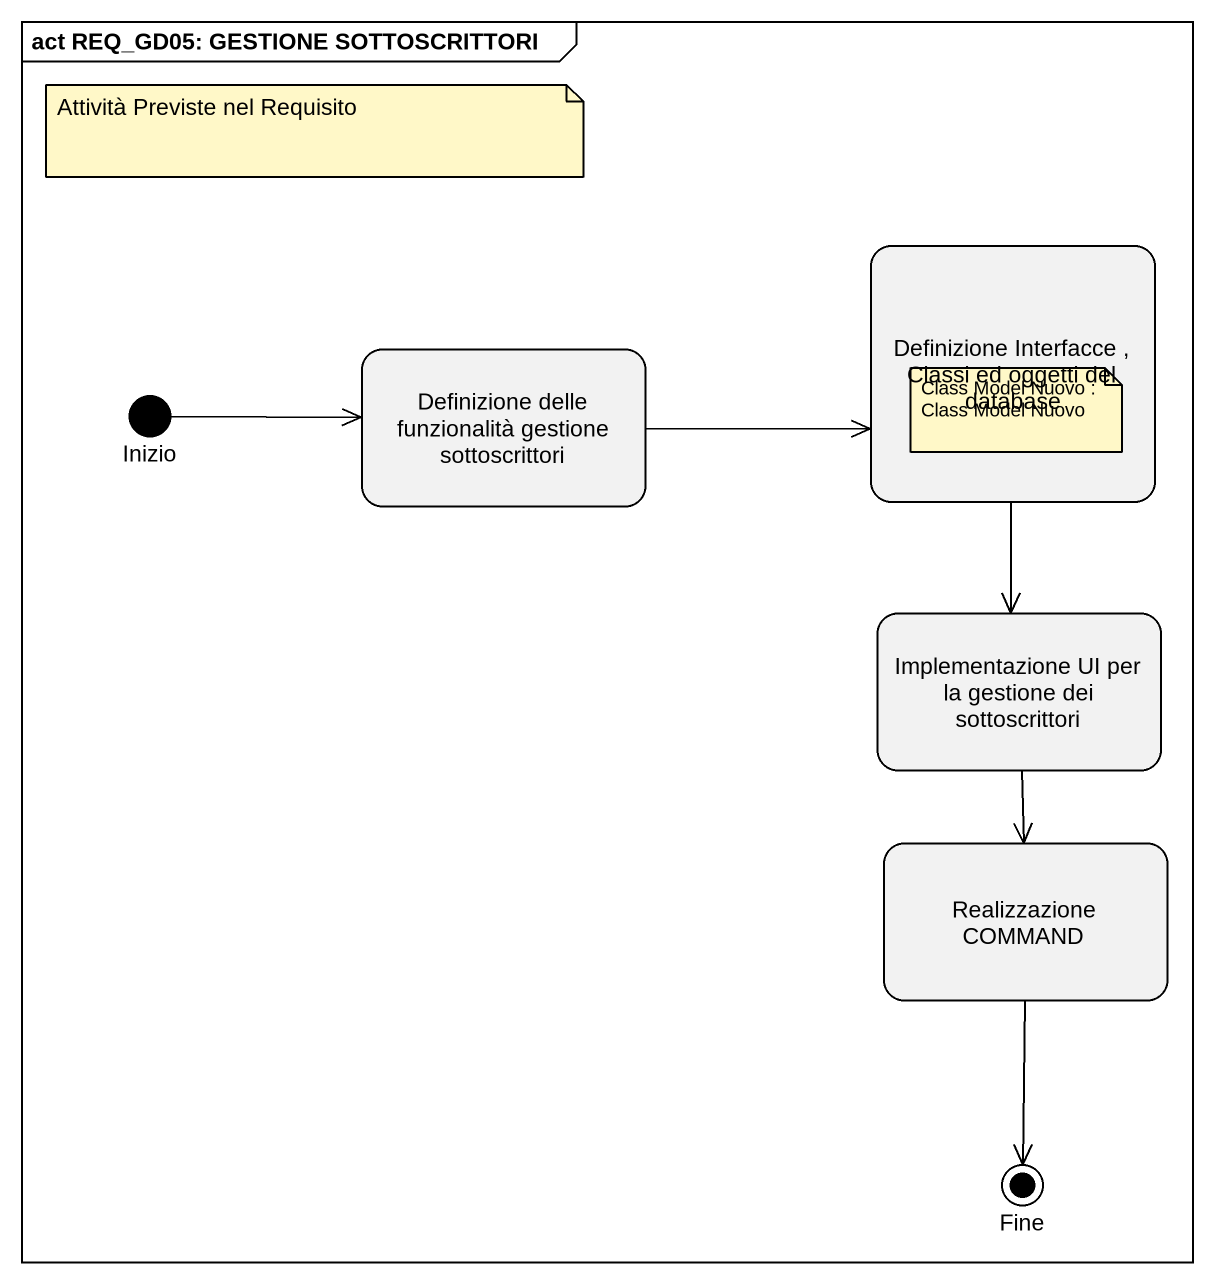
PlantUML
@startuml
mainframe act REQ_GD05: GESTIONE SOTTOSCRITTORI
hide empty description
state "Definizione Interfacce , Classi ed oggetti del database" as Definizione_Interfacce
state "Definizione delle funzionalità gestione sottoscrittori" as Definizione_delle
state Inizio <<start>>
state "Implementazione UI per la gestione dei sottoscrittori" as Implementazione_UI_per_la
state "Realizzazione COMMAND" as Realizzazione_COMMAND
state Fine <<end>>
Definizione_Interfacce --> Implementazione_UI_per_la
Definizione_delle -right-> Definizione_Interfacce
Inizio -right-> Definizione_delle
Implementazione_UI_per_la --> Realizzazione_COMMAND
Realizzazione_COMMAND --> Fine
note as N1
  Attività Previste nel Requisito
end note
note as N2
  Class Model Nuovo : Class Model Nuovo
end note
@enduml
